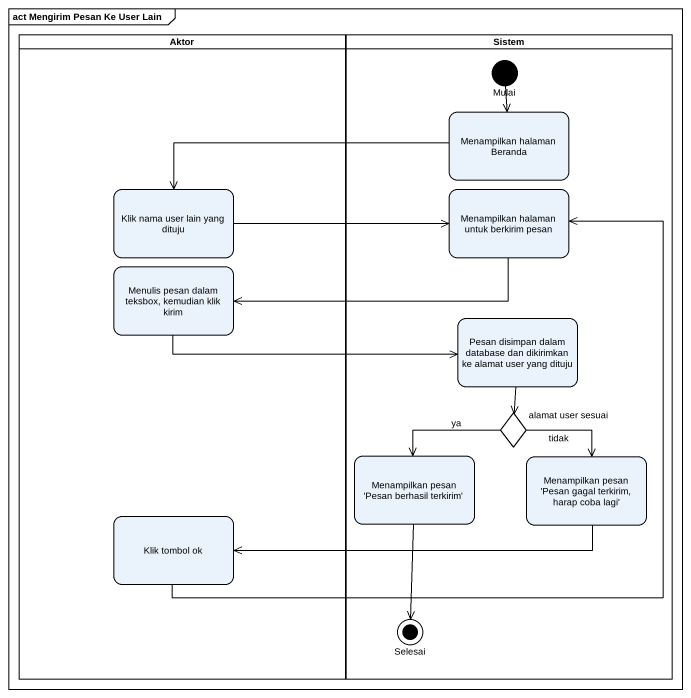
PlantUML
@startuml
mainframe act Mengirim Pesan Ke User Lain
hide empty description
state Aktor <<partition>> {
  state "Klik nama user lain yang dituju" as Klik_nama_user_lain_yang
  state "Menulis pesan dalam teksbox, kemudian klik kirim" as Menulis_pesan_dalam_teksbox
  state "Klik tombol ok" as Klik_tombol_ok
}
state Sistem <<partition>> {
  state Mulai <<start>>
  state "Menampilkan halaman Beranda" as Menampilkan_halaman_Beranda
  state "Menampilkan halaman untuk berkirim pesan" as Menampilkan_halaman_untuk
  state "Pesan disimpan dalam database dan dikirimkan ke alamat user yang dituju" as Pesan_disimpan_dalam
  state "alamat user sesuai" as alamat_user_sesuai <<choice>>
  state "Menampilkan pesan 'Pesan berhasil terkirim'" as Menampilkan_pesan_Pesan
  state "Menampilkan pesan 'Pesan gagal terkirim, harap coba lagi'" as Menampilkan_pesan_Pesan_2
  state Selesai <<end>>
}
Mulai --> Menampilkan_halaman_Beranda
Menampilkan_halaman_Beranda -left-> Klik_nama_user_lain_yang
Klik_nama_user_lain_yang -right-> Menampilkan_halaman_untuk
Menampilkan_halaman_untuk -left-> Menulis_pesan_dalam_teksbox
Menulis_pesan_dalam_teksbox -right-> Pesan_disimpan_dalam
Pesan_disimpan_dalam --> alamat_user_sesuai
alamat_user_sesuai --> Menampilkan_pesan_Pesan : ya
alamat_user_sesuai --> Menampilkan_pesan_Pesan_2 : tidak
Menampilkan_pesan_Pesan --> Selesai
Menampilkan_pesan_Pesan_2 -left-> Klik_tombol_ok
Klik_tombol_ok -up-> Menampilkan_halaman_untuk
@enduml
